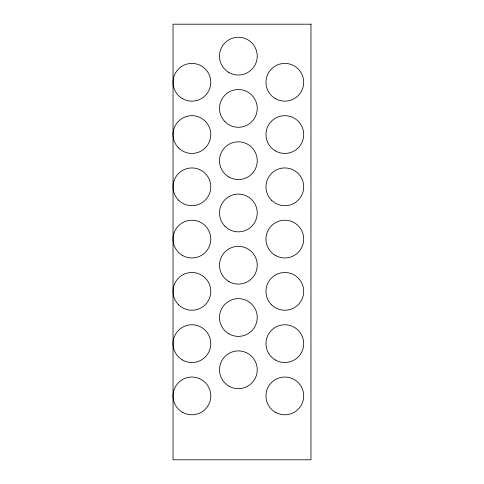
<?xml version="1.0" encoding="UTF-8"?>
<svg xmlns="http://www.w3.org/2000/svg" width="484" height="484" viewBox="0 0 484 484"><rect width="100%" height="100%" fill="white"/><g stroke="black" fill="none" stroke-linecap="round" stroke-linejoin="round"><path stroke-width="0.73" d="M310.97 24.2L173.03 24.2L173.03 459.8L310.97 459.8L310.97 24.2M182.468 98.627A18.876 18.876 0 0 0 210.782 82.28A18.876 18.876 0 0 0 182.468 65.933A18.876 18.876 0 0 0 182.468 98.627M178.56 147.898A18.876 18.876 0 0 0 210.141 139.44A18.876 18.876 0 0 0 187.018 116.317A18.876 18.876 0 0 0 178.56 147.898M178.56 200.17A18.876 18.876 0 0 0 210.141 191.712A18.876 18.876 0 0 0 187.018 168.589A18.876 18.876 0 0 0 178.56 200.17M182.468 255.443A18.876 18.876 0 0 0 210.782 239.096A18.876 18.876 0 0 0 182.468 222.749A18.876 18.876 0 0 0 182.468 255.443M178.56 304.714A18.876 18.876 0 0 0 210.141 296.256A18.876 18.876 0 0 0 187.018 273.133A18.876 18.876 0 0 0 178.56 304.714M182.468 359.987A18.876 18.876 0 0 0 210.782 343.64A18.876 18.876 0 0 0 182.468 327.293A18.876 18.876 0 0 0 182.468 359.987M182.468 412.259A18.876 18.876 0 0 0 210.782 395.912A18.876 18.876 0 0 0 182.468 379.565A18.876 18.876 0 0 0 182.468 412.259M275.396 255.443A18.876 18.876 0 0 0 303.71 239.096A18.876 18.876 0 0 0 275.396 222.749A18.876 18.876 0 0 0 275.396 255.443M271.488 304.714A18.876 18.876 0 0 0 303.069 296.256A18.876 18.876 0 0 0 279.946 273.133A18.876 18.876 0 0 0 271.488 304.714M228.932 333.851A18.876 18.876 0 0 0 257.246 317.504A18.876 18.876 0 0 0 228.932 301.157A18.876 18.876 0 0 0 228.932 333.851M228.932 386.123A18.876 18.876 0 0 0 257.246 369.776A18.876 18.876 0 0 0 228.932 353.429A18.876 18.876 0 0 0 228.932 386.123M225.024 121.762A18.876 18.876 0 0 0 256.605 113.304A18.876 18.876 0 0 0 233.482 90.181A18.876 18.876 0 0 0 225.024 121.762M228.932 177.035A18.876 18.876 0 0 0 257.246 160.688A18.876 18.876 0 0 0 228.932 144.341A18.876 18.876 0 0 0 228.932 177.035M225.024 226.306A18.876 18.876 0 0 0 256.605 217.848A18.876 18.876 0 0 0 233.482 194.725A18.876 18.876 0 0 0 225.024 226.306M228.932 281.579A18.876 18.876 0 0 0 257.246 265.232A18.876 18.876 0 0 0 228.932 248.885A18.876 18.876 0 0 0 228.932 281.579M275.396 98.627A18.876 18.876 0 0 0 303.71 82.28A18.876 18.876 0 0 0 275.396 65.933A18.876 18.876 0 0 0 275.396 98.627M275.396 359.987A18.876 18.876 0 0 0 303.71 343.64A18.876 18.876 0 0 0 275.396 327.293A18.876 18.876 0 0 0 275.396 359.987M275.396 412.259A18.876 18.876 0 0 0 303.71 395.912A18.876 18.876 0 0 0 275.396 379.565A18.876 18.876 0 0 0 275.396 412.259M228.932 72.491A18.876 18.876 0 0 0 257.246 56.144A18.876 18.876 0 0 0 228.932 39.797A18.876 18.876 0 0 0 228.932 72.491M275.396 150.899A18.876 18.876 0 0 0 303.71 134.552A18.876 18.876 0 0 0 275.396 118.205A18.876 18.876 0 0 0 275.396 150.899M271.488 200.17A18.876 18.876 0 0 0 303.069 191.712A18.876 18.876 0 0 0 279.946 168.589A18.876 18.876 0 0 0 271.488 200.17"/></g></svg>
